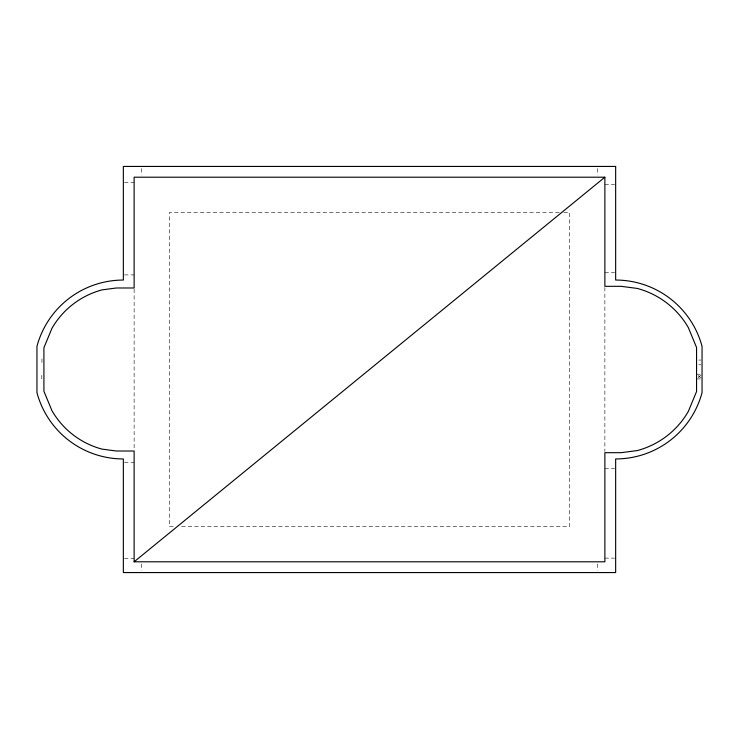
<?xml version="1.0" encoding="UTF-8"?>
<svg xmlns="http://www.w3.org/2000/svg" width="739" height="739" viewBox="0 0 739 739"><rect width="100%" height="100%" fill="white"/><g stroke="black" fill="none" stroke-linecap="round" stroke-linejoin="round"><path stroke-width="0.55" stroke-dasharray="3.69 2.77" d="M698.124 377.592L701.265 374.895M124.429 182.357L134.128 182.357M604.871 184.519L614.571 184.519M559.257 212.444L169.37 212.444L169.37 526.556L175.134 526.556M563.866 212.444L569.63 212.444L569.63 526.556L179.743 526.556M604.871 272.737L614.571 272.737M124.429 274.899L134.128 274.899M698.752 360.059L700.951 360.059M698.752 364.78L700.951 364.78M696.554 374.22L700.951 374.22M696.554 378.941L700.951 378.941M124.429 462.383L134.128 462.383M604.871 468.609L614.571 468.609M604.871 558.13L614.571 558.13M124.429 558.361L134.128 558.361M698.124 375.569L701.265 378.266M604.871 287.462L604.871 451.538M597.472 168.584L597.472 175.051M597.472 563.949L597.472 570.416M141.528 168.584L141.528 175.051M141.528 563.949L141.528 570.416M134.128 289.143L134.128 449.857M41.947 358.821L41.947 363.8M41.8 375.273L41.8 380.234"/><path stroke-width="1.11" d="M134.128 561.797L604.871 177.203L604.871 286.316L621.148 286.316L637.369 288.45A83.904 83.904 0 0 1 688.314 327.543L696.554 347.441L696.554 391.559L688.314 411.457A83.904 83.904 0 0 1 637.369 450.55L621.148 452.684L604.871 452.684L604.871 561.797L134.128 561.797L134.128 451.012L116.383 451.012L102.019 449.118A82.426 82.426 0 0 1 51.97 410.708L43.915 391.264L43.915 347.736L51.97 328.292A82.426 82.426 0 0 1 102.019 289.882L116.383 287.988L134.128 287.988L134.128 177.203L604.871 177.203M615.652 166.432L123.348 166.432L123.348 280.053A89.447 89.447 0 0 0 36.95 346.351L36.95 392.649A89.447 89.447 0 0 0 123.348 458.947L123.348 572.568L615.652 572.568L615.652 458.947A89.447 89.447 0 0 0 702.05 392.649L702.05 346.351A89.447 89.447 0 0 0 615.652 280.053L615.652 166.432"/></g></svg>
